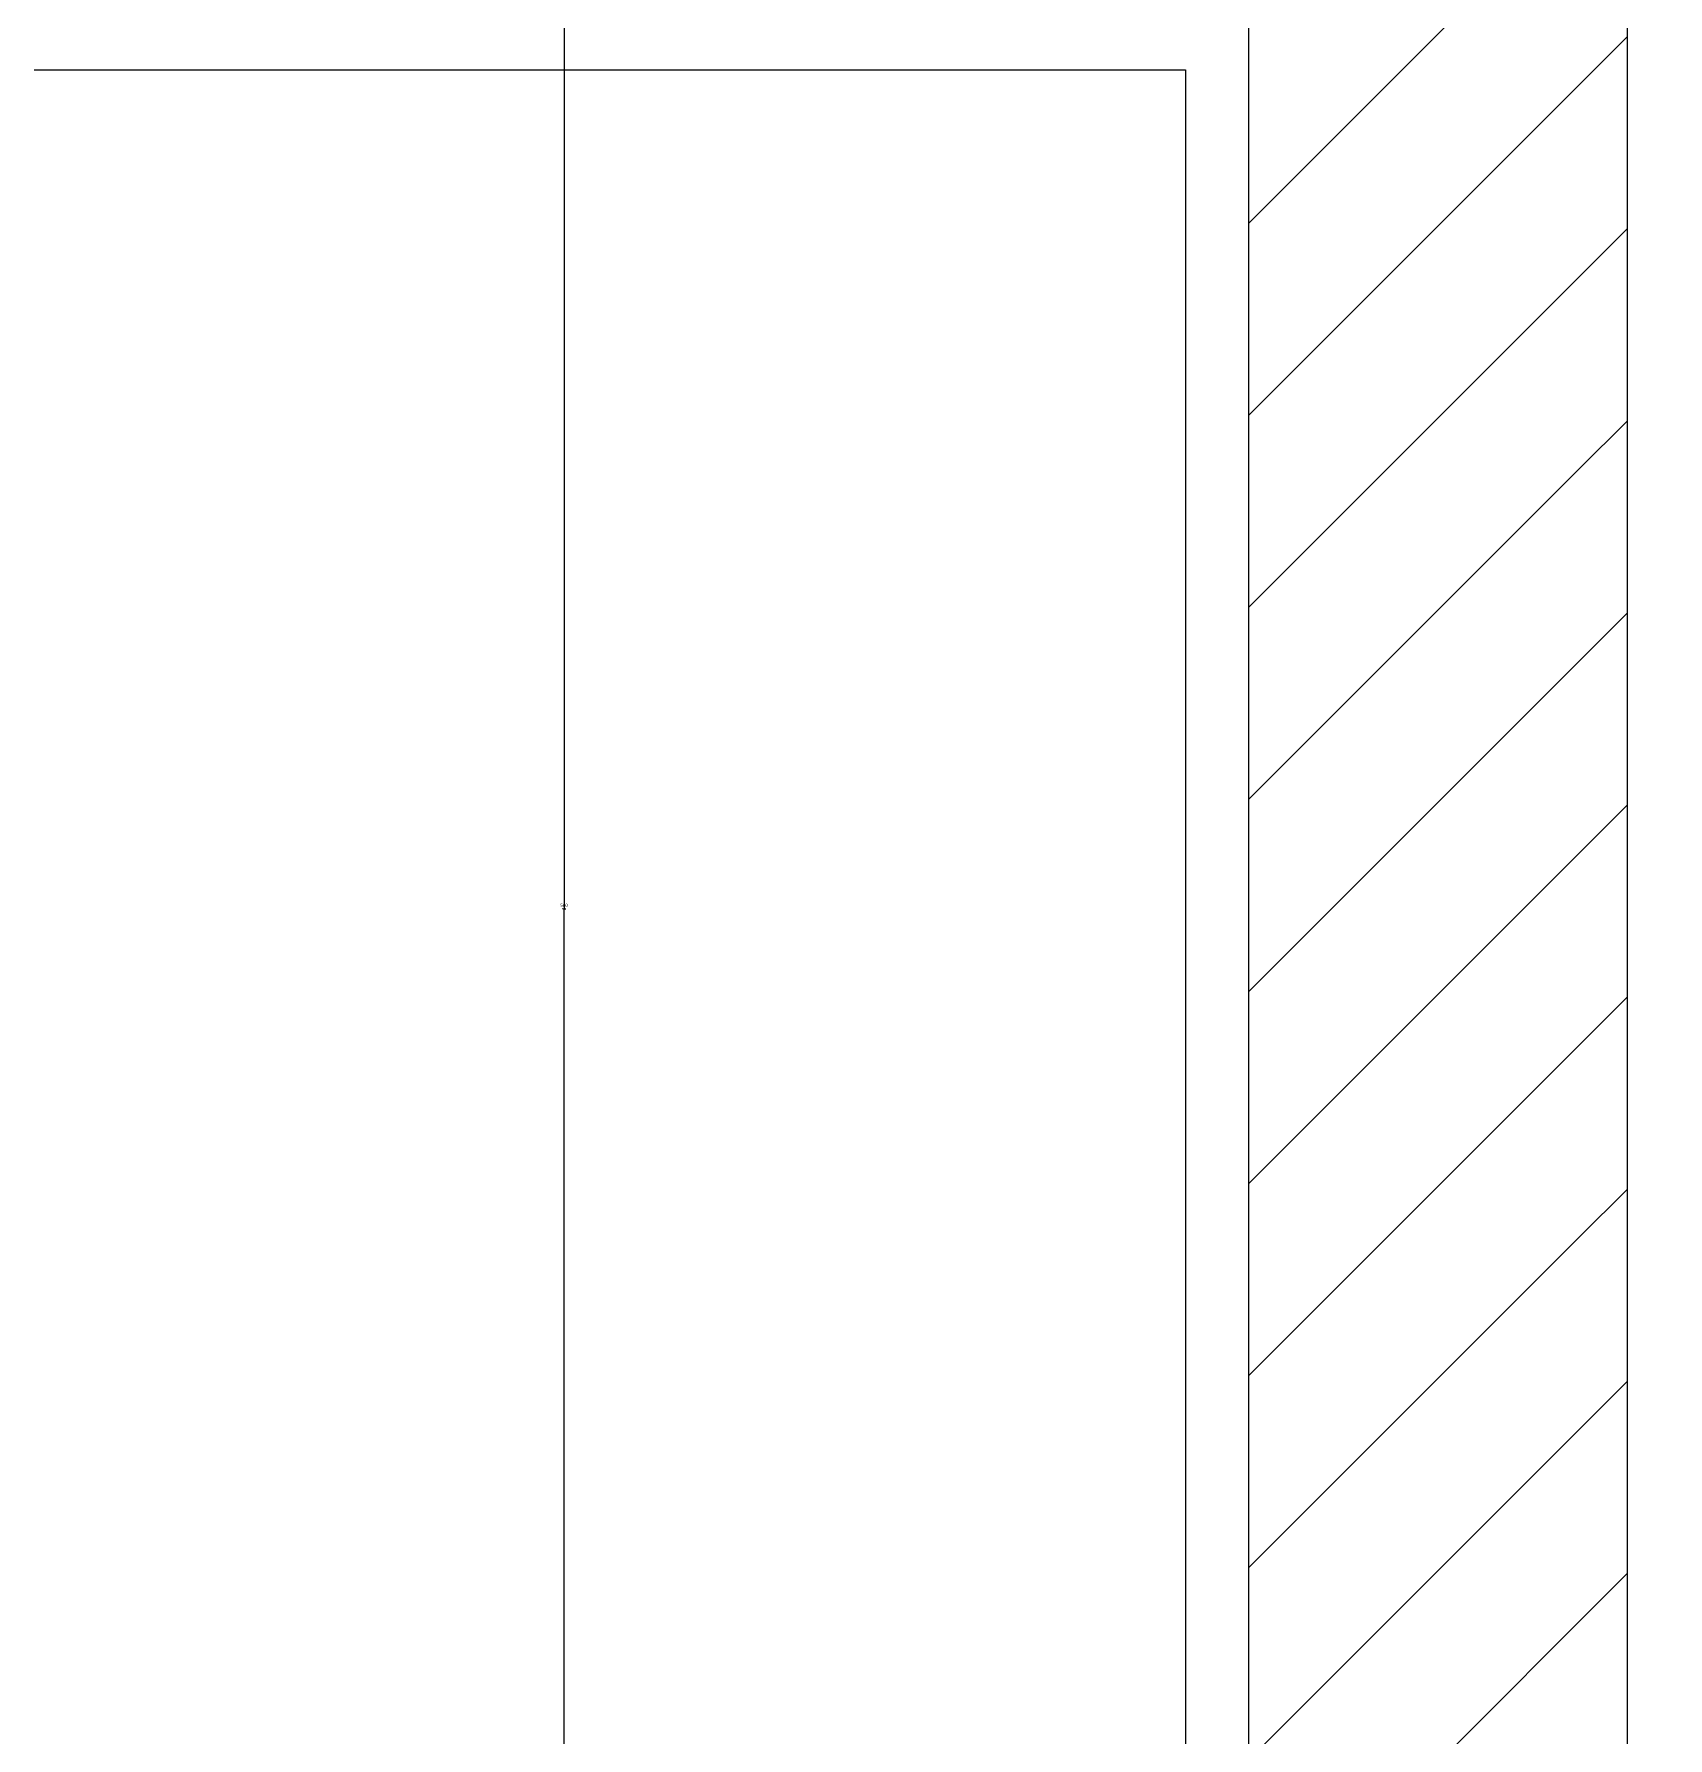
# Model space of a CAD drawing. Header units: metres. Extents: x 6930 to 10272, y 19098 to 20968.
# Drawn here: x 8980 to 9491, y 19837 to 20369 of the extents above; entities that cross this region are included whole.
import ezdxf

# ---------------------------------------------------------------- set-up
doc = ezdxf.new("R2010")
doc.units = ezdxf.units.M
doc.layers.add('PUB_DIM', color=3, linetype='Continuous')
doc.dimstyles.get("Standard").update_dxf_attribs({"dimtxt": 2.5, "dimasz": 2.5, "dimexe": 1.25, "dimexo": 0.625, "dimtad": 1, "dimcen": 2.5, "dimazin": 3, "dimtfac": 1, "dimtmove": 0, "dimatfit": 3})

# ---------------------------------------------------------------- blocks, each defined once
blk = doc.blocks.new('*D11')
for p, q in [((9145.77, 20379.68), (9145.77, 20096.16)), ((9145.52, 20096.16), (9145.27, 20096.16)), ((9145.77, 19812.64), (9145.77, 20096.16)), ((9145.77, 20096.16), (9145.77, 20096.16)), ((9146.02, 20096.16), (9146.27, 20096.16))]:
    blk.add_line(p, q)
at = {"layer": 'Defpoints'}
for p in [(9145.77, 20379.68), (9145.77, 20096.16), (9145.77, 19812.64)]:
    blk.add_point(p, dxfattribs=at)
at = {"layer": 'PUB_DIM', "insert": (9145.77, 20097.285), "char_height": 1, "attachment_point": 5}
blk.add_mtext('560', dxfattribs=at)

msp = doc.modelspace()

# ---------------------------------------------------------------- linework, layer by layer
for p, q in [((9359.6, 20310.31), (9462.9, 20413.6)), ((9402.9, 20293.6), (9477.86, 20368.56)), ((8980.2, 20358.23), (9339.89, 20358.23)), ((9339.89, 20358.23), (9339.89, 19515.93)), ((9462.9, 20293.6), (9477.86, 20308.56)), ((9359.6, 20190.31), (9462.9, 20293.6)), ((9359.6, 20250.31), (9402.9, 20293.6)), ((9402.9, 20293.6), (9402.9, 20293.6)), ((9462.9, 20293.6), (9462.9, 20293.6)), ((9462.9, 20233.6), (9477.86, 20248.56)), ((9359.6, 20130.31), (9462.9, 20233.6)), ((9462.9, 20233.6), (9462.9, 20233.6)), ((9462.9, 20173.6), (9477.86, 20188.56)), ((9359.6, 20070.31), (9462.9, 20173.6)), ((9462.9, 20173.6), (9462.9, 20173.6)), ((9402.9, 20053.6), (9477.86, 20128.56)), ((9462.9, 20053.6), (9477.86, 20068.56)), ((9359.6, 19950.31), (9462.9, 20053.6)), ((9359.6, 20010.31), (9402.9, 20053.6)), ((9402.9, 20053.6), (9402.9, 20053.6)), ((9462.9, 20053.6), (9462.9, 20053.6)), ((9462.9, 19993.6), (9477.86, 20008.56)), ((9359.6, 19890.31), (9462.9, 19993.6)), ((9462.9, 19993.6), (9462.9, 19993.6)), ((9462.9, 19933.6), (9477.86, 19948.56)), ((9359.6, 19830.31), (9462.9, 19933.6)), ((9462.9, 19933.6), (9462.9, 19933.6)), ((9402.9, 19813.6), (9477.86, 19888.56))]:
    msp.add_line(p, q)
for points in [[(8980.2, 20619.3), (9965.65, 20619.3), (9965.65, 20377.93), (9477.86, 20377.93), (9477.86, 19816.4), (9847.4, 19816.4), (9847.4, 19934.62), (9965.65, 19934.62), (9965.65, 19693.25), (10212.01, 19693.25)], [(9359.6, 20377.93), (9359.6, 19520.85)]]:
    msp.add_lwpolyline(points)

# ---------------------------------------------------------------- dimensions: what is measured, and where the dimension line sits
at = {"layer": 'PUB_DIM'}
dim = msp.add_linear_dim(base=(9145.77, 20096.16), p1=(9145.77, 19812.64), p2=(9145.77, 20379.68), text='560', dimstyle='Standard', dxfattribs=at)
dim.commit()
dim.dimension.update_dxf_attribs({"geometry": '*D11', "text_midpoint": (9145.77, 20097.285)})

doc.saveas('drawing.dxf')
